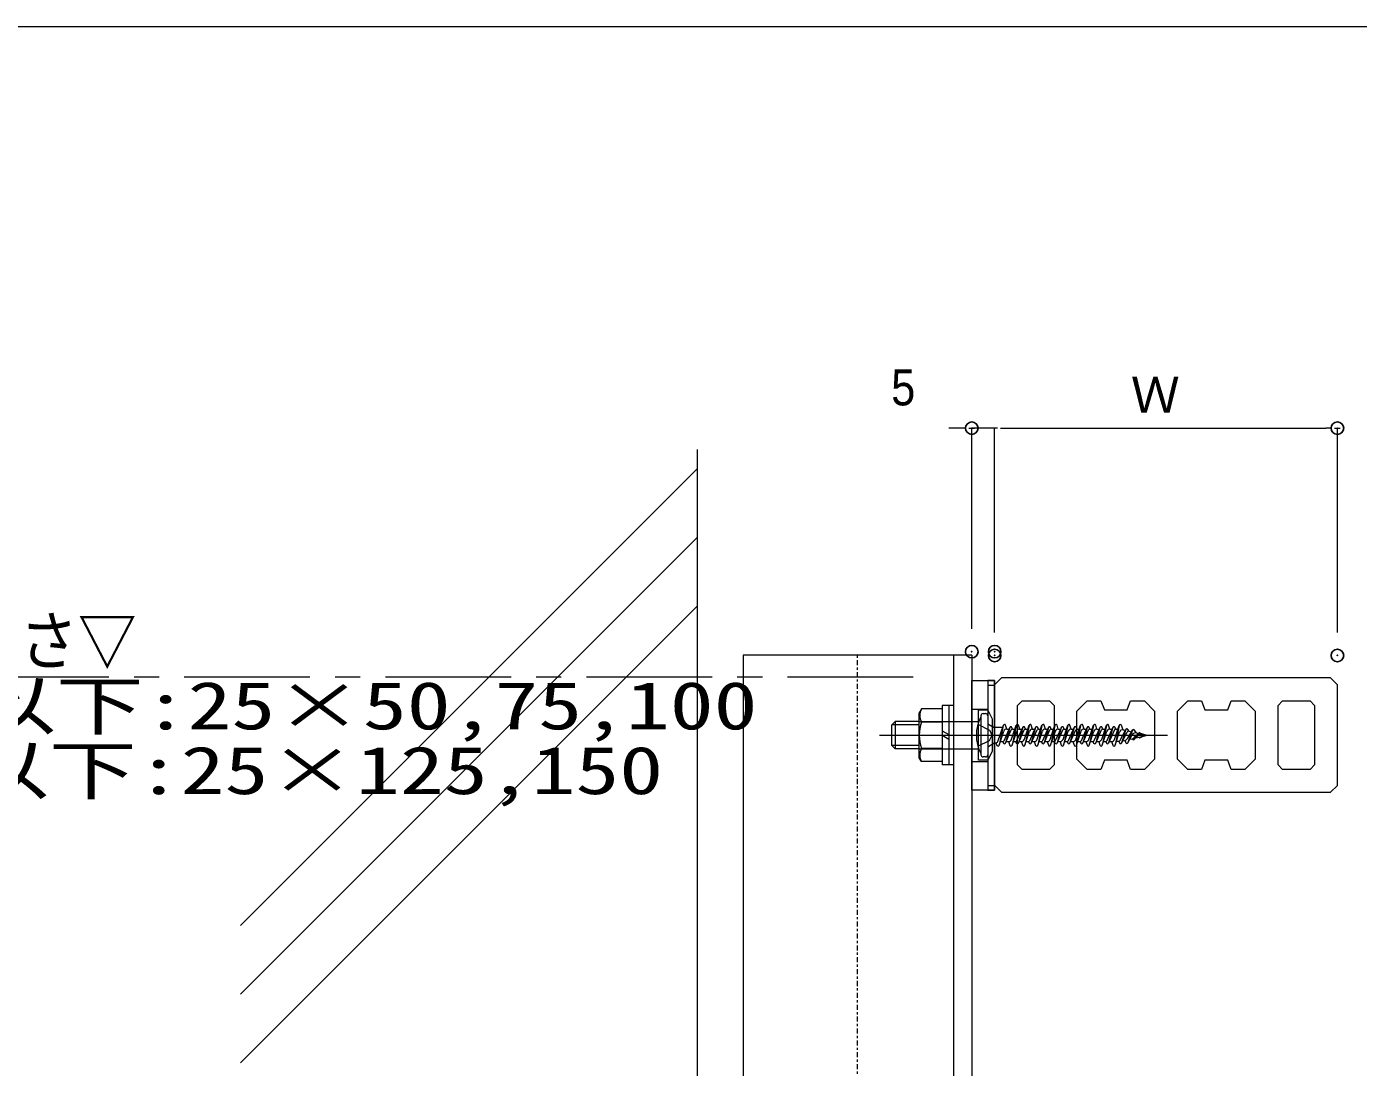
# Model space of a CAD drawing. Units: millimetres, scale not verified. Extents: x -1200 to 1200, y -500 to 500.
# Drawn here: x 728.4 to 786.7, y 114.5 to 160 of the extents above; entities that cross this region are included whole.
import ezdxf
from ezdxf.enums import TextEntityAlignment as Align

# ---------------------------------------------------------------- set-up
doc = ezdxf.new("R2010")
doc.units = ezdxf.units.MM
doc.header["$LTSCALE"] = 1.1
doc.header["$PDMODE"] = 32
doc.header["$PDSIZE"] = 0.55
doc.linetypes.add('CHAIN1', pattern=[8, 5, -1, 1, -1])
for name, color, linetype, lineweight in [('0-0_一般', 7, 'Continuous', 9), ('0-1_0', 7, 'Continuous', 9), ('0-3_寸法', 7, 'Continuous', 9), ('0-4_ルーバー', 7, 'Continuous', 9), ('0-7_ストリンガー', 7, 'Continuous', 9), ('0-8_背面金物', 7, 'Continuous', 9)]:
    doc.layers.add(name, color=color, linetype=linetype, lineweight=lineweight)
doc.layers.add('0-A_Defpoints', color=7, linetype='Continuous')
doc.styles.add('Osaka', font='')
doc.styles.add('ＭＳ ゴシック', font='')
doc.styles.get('Osaka').set_extended_font_data('Osaka')
doc.styles.get('ＭＳ ゴシック').set_extended_font_data('MS Gothic')

# ---------------------------------------------------------------- blocks, each defined once
blk = doc.blocks.new('グループ-35-1')
at = {"layer": '0-4_ルーバー'}
for points in [[(135894.06, 180529.96), (135886.61, 180537.41), (135526.61, 180537.41), (135519.06, 180529.86), (135519.06, 180419.96), (135526.61, 180412.41), (135886.61, 180412.41), (135894.06, 180419.86)], [(135579.07, 180437.41), (135549.06, 180437.41), (135544.06, 180442.41), (135544.06, 180507.41), (135549.06, 180512.41), (135579.07, 180512.41), (135584.07, 180507.41), (135584.07, 180442.41)], [(135635.33, 180437.41), (135620.32, 180437.41), (135609.07, 180448.66), (135609.07, 180501.16), (135620.32, 180512.41), (135635.33, 180512.41), (135639.07, 180502.41), (135664.08, 180502.41), (135667.83, 180512.41), (135682.83, 180512.41), (135694.08, 180501.16), (135694.08, 180448.66), (135682.83, 180437.41), (135667.83, 180437.41), (135664.08, 180447.41), (135639.07, 180447.41)], [(135804.1, 180448.66), (135792.85, 180437.41), (135777.84, 180437.41), (135774.09, 180447.41), (135749.09, 180447.41), (135745.34, 180437.41), (135730.34, 180437.41), (135719.09, 180448.66), (135719.09, 180501.16), (135730.34, 180512.41), (135745.34, 180512.41), (135749.09, 180502.41), (135774.09, 180502.41), (135777.84, 180512.41), (135792.85, 180512.41), (135804.1, 180501.16)], [(135829.1, 180442.41), (135829.1, 180507.41), (135834.1, 180512.41), (135864.1, 180512.41), (135869.11, 180507.41), (135869.11, 180442.41), (135864.1, 180437.41), (135834.1, 180437.41)]]:
    blk.add_lwpolyline(points, close=True, dxfattribs=at)
blk = doc.blocks.new('グループ-149-1')
at = {"layer": '0-7_ストリンガー'}
for p, q in [((135244.06, 180562.36), (135244.06, 177262.36)), ((135494.06, 180562.36), (135244.06, 180562.36)), ((135474.06, 180562.36), (135474.06, 177262.36)), ((135494.06, 180562.36), (135494.06, 177262.36))]:
    blk.add_line(p, q, dxfattribs=at)
blk = doc.blocks.new('グループ-150-1')
at = {"layer": '0-7_ストリンガー', "linetype": 'CHAIN1'}
blk.add_line((135369.06, 177262.36), (135369.06, 180562.36), dxfattribs=at)
at = {"layer": '0-7_ストリンガー'}
blk.add_blockref('グループ-149-1', (0, 0), dxfattribs=at)
blk = doc.blocks.new('グループ-217-1')
at = {"layer": '0-8_背面金物'}
for p, q in [((135436.56, 180489.86), (135410.31, 180489.86)), ((135410.31, 180489.86), (135410.31, 180459.86)), ((135436.56, 180489.86), (135501.56, 180489.86)), ((135436.56, 180486.11), (135406.56, 180486.11)), ((135436.56, 180459.86), (135410.31, 180459.86)), ((135436.56, 180459.86), (135501.73, 180459.86))]:
    blk.add_line(p, q, dxfattribs=at)
for points in [[(135406.56, 180463.61), (135406.56, 180486.11), (135410.31, 180489.86)], [(135436.56, 180463.61), (135406.56, 180463.61), (135410.31, 180459.86)]]:
    blk.add_lwpolyline(points, dxfattribs=at)
for points in [[(135511.56, 180502.36), (135511.56, 180447.36), (135501.56, 180447.36), (135501.56, 180502.36)], [(135511.56, 180502.36), (135511.56, 180447.36), (135516.56, 180457.36), (135516.56, 180492.36)]]:
    blk.add_lwpolyline(points, close=True, dxfattribs=at)
blk = doc.blocks.new('グループ-218-1')
at = {"layer": '0-8_背面金物'}
for p, q in [((135461.56, 180507.18), (135461.56, 180442.18)), ((135474.06, 180507.18), (135461.56, 180507.18)), ((135469.06, 180507.18), (135469.06, 180442.18)), ((135474.06, 180507.18), (135474.06, 180442.18)), ((135436.56, 180450.18), (135436.56, 180499.18)), ((135461.56, 180489.11), (135439.08, 180489.11)), ((135461.56, 180479.68), (135469.06, 180475.35)), ((135461.56, 180474.68), (135469.06, 180470.35)), ((135439.08, 180445.81), (135436.56, 180450.18)), ((135461.56, 180460.25), (135439.08, 180460.25)), ((135461.56, 180445.81), (135439.08, 180445.81)), ((135474.06, 180442.18), (135461.56, 180442.18))]:
    blk.add_line(p, q, dxfattribs=at)
blk.add_lwpolyline([(135461.56, 180503.55), (135439.08, 180503.55), (135436.56, 180499.18)], dxfattribs=at)
for centre, radius, start, end in [((135451.58, 180496.33), 14.43, 150.00001, 209.99999), ((135479.13, 180474.68), 42.57, 160.18087, 199.81913), ((135451.58, 180453.03), 14.43, 150.00001, 209.99999)]:
    blk.add_arc(centre, radius, start, end, dxfattribs=at)
blk = doc.blocks.new('グループ-219-1')
at = {"layer": '0-8_背面金物'}
for p, q in [((135511.56, 180529.68), (135519.06, 180529.68)), ((135494.06, 180503.43), (135511.56, 180503.43)), ((135494.06, 180445.93), (135511.56, 180445.93)), ((135511.56, 180419.68), (135519.06, 180419.68))]:
    blk.add_line(p, q, dxfattribs=at)
for points in [[(135494.06, 180414.68), (135494.06, 180534.68), (135519.06, 180534.68), (135519.06, 180414.68)], [(135511.56, 180414.68), (135519.06, 180414.68), (135519.06, 180534.68), (135511.56, 180534.68)]]:
    blk.add_lwpolyline(points, close=True, dxfattribs=at)
blk = doc.blocks.new('グループ-220-1')
at = {"layer": '0-8_背面金物'}
for p, q in [((135504.06, 180495.93), (135504.06, 180453.43)), ((135506.56, 180498.43), (135509.06, 180498.43)), ((135511.56, 180495.93), (135511.56, 180453.43)), ((135500.79, 180486.68), (135513.37, 180480.41)), ((135511.56, 180487.18), (135518.66, 180483.08)), ((135513.37, 180480.41), (135516.42, 180474.68)), ((135522.68, 180467.91), (135528.6, 180485.66)), ((135523.96, 180463.7), (135529.11, 180479.17)), ((135528.56, 180485.52), (135523.99, 180463.84)), ((135529.31, 180468.66), (135535.68, 180483.27)), ((135530.95, 180466.09), (135537.26, 180480.55)), ((135532.38, 180481.53), (135531.01, 180485.66)), ((135535.62, 180483.1), (135531.02, 180466.26)), ((135532.38, 180481.53), (135534.92, 180481.53)), ((135537.59, 180470.37), (135542.69, 180485.66)), ((135538.76, 180481.53), (135538, 180483.27)), ((135538.05, 180463.7), (135543.2, 180479.17)), ((135542.65, 180485.52), (135538.08, 180463.84)), ((135538.76, 180481.53), (135541.31, 180481.53)), ((135543.48, 180468.82), (135549.78, 180483.27)), ((135545.05, 180466.09), (135551.36, 180480.55)), ((135546.47, 180481.53), (135545.1, 180485.66)), ((135549.72, 180483.1), (135545.12, 180466.26)), ((135545.71, 180481.53), (135549.02, 180481.53)), ((135551.69, 180470.37), (135556.79, 180485.66)), ((135552.86, 180481.53), (135552.1, 180483.27)), ((135552.15, 180463.7), (135557.3, 180479.17)), ((135556.75, 180485.52), (135552.18, 180463.84)), ((135552.86, 180481.53), (135555.41, 180481.53)), ((135557.4, 180468.5), (135563.84, 180483.27)), ((135559.11, 180466.09), (135565.42, 180480.55)), ((135563.78, 180483.1), (135559.17, 180466.26)), ((135560.57, 180481.53), (135559.2, 180485.66)), ((135559.77, 180481.53), (135563.08, 180481.53)), ((135565.75, 180470.37), (135570.85, 180485.66)), ((135566.92, 180481.53), (135566.16, 180483.27)), ((135566.2, 180463.7), (135571.36, 180479.17)), ((135570.81, 180485.52), (135566.24, 180463.84)), ((135566.92, 180481.53), (135569.47, 180481.53)), ((135571.63, 180468.82), (135577.94, 180483.27)), ((135573.21, 180466.09), (135579.52, 180480.55)), ((135574.63, 180481.53), (135573.25, 180485.66)), ((135577.88, 180483.1), (135573.27, 180466.26)), ((135574.63, 180481.53), (135577.18, 180481.53)), ((135579.79, 180470.19), (135584.95, 180485.66)), ((135581.02, 180481.53), (135580.26, 180483.27)), ((135580.3, 180463.7), (135585.46, 180479.17)), ((135584.91, 180485.52), (135580.34, 180463.84)), ((135581.02, 180481.53), (135583.57, 180481.53)), ((135585.73, 180468.82), (135592.04, 180483.27)), ((135587.31, 180466.09), (135593.62, 180480.55)), ((135588.73, 180481.53), (135587.35, 180485.66)), ((135591.98, 180483.1), (135587.37, 180466.26)), ((135588.73, 180481.53), (135591.28, 180481.53)), ((135593.89, 180470.19), (135599.05, 180485.66)), ((135595.12, 180481.53), (135594.36, 180483.27)), ((135594.4, 180463.7), (135599.56, 180479.17)), ((135599.01, 180485.52), (135594.44, 180463.84)), ((135595.12, 180481.53), (135597.67, 180481.53)), ((135599.83, 180468.82), (135606.14, 180483.27)), ((135601.41, 180466.09), (135607.72, 180480.55)), ((135602.83, 180481.53), (135601.45, 180485.66)), ((135606.08, 180483.1), (135601.47, 180466.26)), ((135602.83, 180481.53), (135605.38, 180481.53)), ((135607.99, 180470.19), (135613.15, 180485.66)), ((135609.22, 180481.53), (135608.46, 180483.27)), ((135608.5, 180463.7), (135613.66, 180479.17)), ((135613.11, 180485.52), (135608.54, 180463.84)), ((135609.22, 180481.53), (135611.77, 180481.53)), ((135613.93, 180468.82), (135620.24, 180483.27)), ((135615.51, 180466.09), (135621.82, 180480.55)), ((135616.93, 180481.53), (135615.55, 180485.66)), ((135620.18, 180483.1), (135615.57, 180466.26)), ((135616.93, 180481.53), (135619.48, 180481.53)), ((135622.09, 180470.19), (135627.25, 180485.66)), ((135623.32, 180481.53), (135622.56, 180483.27)), ((135622.6, 180463.7), (135627.76, 180479.17)), ((135627.21, 180485.52), (135622.64, 180463.84)), ((135623.32, 180481.53), (135625.87, 180481.53)), ((135628.03, 180468.82), (135634.34, 180483.27)), ((135629.61, 180466.09), (135635.92, 180480.55)), ((135631.03, 180481.53), (135629.65, 180485.66)), ((135634.28, 180483.1), (135629.67, 180466.26)), ((135631.03, 180481.53), (135633.58, 180481.53)), ((135636.19, 180470.19), (135641.35, 180485.66)), ((135637.42, 180481.53), (135636.66, 180483.27)), ((135636.7, 180463.7), (135641.86, 180479.17)), ((135641.31, 180485.52), (135636.74, 180463.84)), ((135637.42, 180481.53), (135639.97, 180481.53)), ((135642.13, 180468.82), (135648.44, 180483.27)), ((135650.01, 180480.54), (135643.71, 180466.09)), ((135645.13, 180481.53), (135643.75, 180485.66)), ((135648.38, 180483.1), (135643.77, 180466.26)), ((135645.13, 180481.53), (135647.68, 180481.53)), ((135650.31, 180470.2), (135655.45, 180485.49)), ((135651.53, 180481.53), (135650.76, 180483.28)), ((135650.8, 180463.7), (135655.72, 180478.35)), ((135655.41, 180485.35), (135650.84, 180463.84)), ((135651.53, 180481.53), (135654.12, 180481.53)), ((135656.18, 180468.66), (135662.57, 180480.98)), ((135657.77, 180466.23), (135664.01, 180478.23)), ((135659.75, 180480.62), (135657.83, 180485.55)), ((135662.57, 180480.98), (135657.86, 180466.43)), ((135659.75, 180480.62), (135662.12, 180480.1)), ((135666.11, 180479.21), (135664.73, 180481.13)), ((135664.82, 180466.43), (135669.47, 180475.12)), ((135664.84, 180471.58), (135669.82, 180480.31)), ((135669.74, 180480.14), (135664.89, 180466.6)), ((135666.11, 180479.21), (135668.85, 180478.61)), ((135674.38, 180477.38), (135671.54, 180480.5)), ((135671.57, 180470.24), (135677.3, 180477.12)), ((135677.36, 180477.19), (135671.75, 180472.09)), ((135674.38, 180477.38), (135676.95, 180476.81)), ((135678.06, 180477.3), (135681.4, 180475.82)), ((135678.06, 180472.06), (135684.85, 180475.06)), ((135681.4, 180475.82), (135686.56, 180474.68)), ((135500.79, 180462.68), (135513.37, 180468.96)), ((135511.56, 180462.18), (135518.66, 180466.28)), ((135513.37, 180468.96), (135516.42, 180474.68)), ((135519.78, 180466.28), (135518.66, 180466.28)), ((135520.53, 180466.4), (135521.57, 180463.65)), ((135525.33, 180467.83), (135527.88, 180467.83)), ((135527.88, 180467.83), (135528.64, 180466.09)), ((135531.71, 180467.83), (135534.08, 180467.83)), ((135531.72, 180467.83), (135534.27, 180467.83)), ((135534.08, 180467.83), (135535.66, 180463.65)), ((135539.42, 180467.83), (135541.97, 180467.83)), ((135541.97, 180467.83), (135542.73, 180466.09)), ((135545.81, 180467.83), (135548.18, 180467.83)), ((135545.81, 180467.83), (135548.36, 180467.83)), ((135548.18, 180467.83), (135549.76, 180463.65)), ((135553.52, 180467.83), (135556.07, 180467.83)), ((135556.07, 180467.83), (135556.83, 180466.09)), ((135559.87, 180467.83), (135562.23, 180467.83)), ((135559.91, 180467.83), (135562.46, 180467.83)), ((135562.23, 180467.83), (135563.81, 180463.65)), ((135567.58, 180467.83), (135570.13, 180467.83)), ((135570.13, 180467.83), (135570.89, 180466.09)), ((135573.97, 180467.83), (135576.52, 180467.83)), ((135576.52, 180467.83), (135577.9, 180463.7)), ((135581.68, 180467.83), (135584.23, 180467.83)), ((135584.23, 180467.83), (135584.99, 180466.09)), ((135588.07, 180467.83), (135590.62, 180467.83)), ((135590.62, 180467.83), (135592, 180463.7)), ((135595.78, 180467.83), (135598.33, 180467.83)), ((135598.33, 180467.83), (135599.09, 180466.09)), ((135602.17, 180467.83), (135604.72, 180467.83)), ((135604.72, 180467.83), (135606.1, 180463.7)), ((135609.88, 180467.83), (135612.43, 180467.83)), ((135612.43, 180467.83), (135613.19, 180466.09)), ((135616.27, 180467.83), (135618.82, 180467.83)), ((135618.82, 180467.83), (135620.2, 180463.7)), ((135623.98, 180467.83), (135626.53, 180467.83)), ((135626.53, 180467.83), (135627.29, 180466.09)), ((135630.37, 180467.83), (135632.92, 180467.83)), ((135632.92, 180467.83), (135634.3, 180463.7)), ((135638.08, 180467.83), (135640.63, 180467.83)), ((135640.63, 180467.83), (135641.39, 180466.09)), ((135644.47, 180467.83), (135647.02, 180467.83)), ((135647.02, 180467.83), (135648.4, 180463.7)), ((135654.81, 180467.83), (135652.19, 180467.83)), ((135654.81, 180467.83), (135655.49, 180466.3)), ((135658.99, 180468.57), (135661.52, 180469.13)), ((135661.52, 180469.13), (135662.52, 180466.56)), ((135666.9, 180470.32), (135669.43, 180470.88)), ((135669.43, 180470.88), (135669.9, 180470.27)), ((135676.31, 180474.48), (135671.46, 180470.13)), ((135676.96, 180472.55), (135677.35, 180472.18)), ((135681.4, 180473.54), (135686.56, 180474.68)), ((135509.06, 180450.93), (135506.56, 180450.93))]:
    blk.add_line(p, q, dxfattribs=at)
for points in [[(135527.74, 180483.08), (135518.66, 180483.08), (135518.66, 180466.28)], [(135673.25, 180471.73), (135677.8, 180472.74), (135684.85, 180475.06)]]:
    blk.add_lwpolyline(points, dxfattribs=at)
for centre, radius, start, end in [((135541.56, 180474.68), 42.5, 151.92751, 208.07249), ((135506.56, 180495.93), 2.5, 90, 180), ((135509.06, 180495.93), 2.5, 0, 90), ((135529.8, 180485.26), 1.27, 18.42387, 168.10492), ((135532.38, 180478.08), 3.45, 90, 161.57613), ((135536.84, 180482.76), 1.27, 23.5651, 164.70453), ((135538.76, 180479.89), 1.64, 90, 156.4349), ((135543.89, 180485.26), 1.27, 18.42387, 168.10492), ((135546.47, 180478.08), 3.45, 90, 161.57613), ((135550.94, 180482.76), 1.27, 23.5651, 164.70453), ((135552.86, 180479.89), 1.64, 90, 156.4349), ((135557.99, 180485.26), 1.27, 18.42387, 168.10492), ((135560.57, 180478.08), 3.45, 90, 161.57613), ((135565, 180482.76), 1.27, 23.5651, 164.70453), ((135566.92, 180479.89), 1.64, 90, 156.4349), ((135572.05, 180485.26), 1.27, 18.42387, 168.10492), ((135574.63, 180478.08), 3.45, 90, 161.57613), ((135579.1, 180482.76), 1.27, 23.5651, 164.70453), ((135581.02, 180479.89), 1.64, 90, 156.4349), ((135586.15, 180485.26), 1.27, 18.42387, 168.10492), ((135588.73, 180478.08), 3.45, 90, 161.57613), ((135593.2, 180482.76), 1.27, 23.5651, 164.70453), ((135595.12, 180479.89), 1.64, 90, 156.4349), ((135600.25, 180485.26), 1.27, 18.42387, 168.10492), ((135602.83, 180478.08), 3.45, 90, 161.57613), ((135607.3, 180482.76), 1.27, 23.5651, 164.70453), ((135609.22, 180479.89), 1.64, 90, 156.4349), ((135614.35, 180485.26), 1.27, 18.42387, 168.10492), ((135616.93, 180478.08), 3.45, 90, 161.57613), ((135621.4, 180482.76), 1.27, 23.5651, 164.70453), ((135623.32, 180479.89), 1.64, 90, 156.4349), ((135628.45, 180485.26), 1.27, 18.42387, 168.10492), ((135631.03, 180478.08), 3.45, 90, 161.57613), ((135635.5, 180482.76), 1.27, 23.5651, 164.70453), ((135637.42, 180479.89), 1.64, 90, 156.4349), ((135642.55, 180485.26), 1.27, 18.42387, 168.10492), ((135645.13, 180478.08), 3.45, 90, 161.57613), ((135649.6, 180482.76), 1.27, 23.85193, 164.70453), ((135651.53, 180479.87), 1.66, 90, 156.4349), ((135656.65, 180485.09), 1.27, 21.31695, 168.01243), ((135659, 180477.24), 3.46, 77.5, 161.43525), ((135663.7, 180480.39), 1.27, 35.71067, 171.51264), ((135665.7, 180477.36), 1.9, 77.5, 152.55476), ((135673.42, 180473.01), 4.48, 77.5, 151.8568), ((135670.75, 180479.78), 1.07, 42.31672, 160.30813), ((135680.16, 180470.2), 5.76, 77.5, 131.95981), ((135677.8, 180476.7), 0.653, 66.16718, 140.234), ((135519.62, 180469.99), 3.71, 270, 325.88477), ((135522.75, 180464.1), 1.27, 200.69355, 348.10492), ((135527.88, 180469.47), 1.64, 270, 336.4349), ((135529.79, 180466.6), 1.27, 195.29547, 344.70453), ((135534.08, 180471.54), 3.71, 270, 341.57613), ((135536.84, 180464.1), 1.27, 200.69355, 348.10492), ((135541.97, 180469.47), 1.64, 270, 336.4349), ((135543.89, 180466.6), 1.27, 203.5651, 344.70453), ((135548.18, 180471.54), 3.71, 270, 341.57613), ((135550.94, 180464.1), 1.27, 200.69355, 348.10492), ((135556.07, 180469.47), 1.64, 270, 336.4349), ((135557.99, 180466.6), 1.27, 203.5651, 344.70453), ((135562.23, 180471.54), 3.71, 270, 341.57613), ((135565, 180464.1), 1.27, 200.69355, 348.10492), ((135570.13, 180469.47), 1.64, 270, 336.4349), ((135572.05, 180466.6), 1.27, 203.5651, 344.70453), ((135576.52, 180471.28), 3.45, 270, 341.57613), ((135579.1, 180464.1), 1.27, 198.42387, 348.10492), ((135584.23, 180469.47), 1.64, 270, 336.4349), ((135586.15, 180466.6), 1.27, 203.5651, 344.70453), ((135590.62, 180471.28), 3.45, 270, 341.57613), ((135593.2, 180464.1), 1.27, 198.42387, 348.10492), ((135598.33, 180469.47), 1.64, 270, 336.4349), ((135600.25, 180466.6), 1.27, 203.5651, 344.70453), ((135604.72, 180471.28), 3.45, 270, 341.57613), ((135607.3, 180464.1), 1.27, 198.42387, 348.10492), ((135612.43, 180469.47), 1.64, 270, 336.4349), ((135614.35, 180466.6), 1.27, 203.5651, 344.70453), ((135618.82, 180471.28), 3.45, 270, 341.57613), ((135621.4, 180464.1), 1.27, 198.42387, 348.10492), ((135626.53, 180469.47), 1.64, 270, 336.4349), ((135628.45, 180466.6), 1.27, 203.5651, 344.70453), ((135632.92, 180471.28), 3.45, 270, 341.57613), ((135635.5, 180464.1), 1.27, 198.42387, 348.10492), ((135640.63, 180469.47), 1.64, 270, 336.4349), ((135642.55, 180466.6), 1.27, 203.5651, 344.70453), ((135647.02, 180471.3), 3.47, 270, 341.43525), ((135649.6, 180464.1), 1.27, 198.42387, 348.01243), ((135654.81, 180469.37), 1.53, 270, 332.55477), ((135656.65, 180466.82), 1.27, 203.85193, 342.0337), ((135660.41, 180474.1), 5.09, 282.5, 330.29936), ((135663.7, 180467.02), 1.27, 201.31695, 340.30813), ((135668.33, 180475.85), 5.09, 282.5, 312.27222), ((135670.75, 180470.92), 1.07, 217.63404, 320.234), ((135677.8, 180472.66), 0.653, 227.08604, 293.83282), ((135506.56, 180453.43), 2.5, 180, 270), ((135509.06, 180453.43), 2.5, 270, 0)]:
    blk.add_arc(centre, radius, start, end, dxfattribs=at)
blk = doc.blocks.new('グループ-221-1')
at = {"layer": '0-8_背面金物'}
blk.add_blockref('グループ-220-1', (0, 0), dxfattribs=at)
blk = doc.blocks.new('グループ-222-1')
at = {"layer": '0-8_背面金物'}
blk.add_line((135393.02, 180474.86), (135708.02, 180474.86), dxfattribs=at)
for name in ['グループ-219-1', 'グループ-218-1', 'グループ-217-1', 'グループ-221-1']:
    blk.add_blockref(name, (0, 0), dxfattribs=at)
blk = doc.blocks.new('_DOT')
at = {"layer": '0-1_0'}
for p, q in [((-2.5, 0), (-5, 0)), ((-1.25, 0), (1.25, 0))]:
    blk.add_line(p, q, dxfattribs=at)

msp = doc.modelspace()

# ---------------------------------------------------------------- linework, layer by layer
at = {"layer": '0-0_一般'}
for p, q in [((757.762, 0.495), (757.762, 141.495)), ((757.762, 140.657), (737.762, 120.657)), ((757.762, 137.657), (737.762, 117.657)), ((757.762, 134.657), (737.762, 114.657))]:
    msp.add_line(p, q, dxfattribs=at)
msp.add_lwpolyline([(698.607, 160), (1098.607, 160), (1098.607, -100), (698.607, -100)], close=True, dxfattribs=at)
at = {"layer": '0-3_寸法'}
for p, q in [((769.262, 142.426), (768.761, 142.426)), ((769.762, 133.645), (769.762, 142.426)), ((770.762, 142.426), (769.762, 142.426)), ((770.762, 133.48), (770.762, 142.426)), ((770.762, 133.645), (770.762, 142.426)), ((771.263, 142.426), (785.261, 142.426)), ((771.263, 142.426), (771.764, 142.426)), ((785.762, 133.48), (785.762, 142.426))]:
    msp.add_line(p, q, dxfattribs=at)
at = {"layer": '0-3_寸法', "linetype": 'CHAIN1'}
msp.add_line((767.2, 131.527), (719.999, 131.527), dxfattribs=at)
at = {"layer": '0-A_Defpoints'}
for p in [(769.762, 142.426), (785.762, 142.426), (769.762, 132.645), (770.762, 132.645), (770.762, 132.48), (785.762, 132.48)]:
    msp.add_point(p, dxfattribs=at)

# ---------------------------------------------------------------- block references
at = {"layer": '0-3_寸法', "xscale": 0.1001489, "yscale": 0.1001489}
for p in [(769.762, 142.426), (785.762, 142.426)]:
    msp.add_blockref('_DOT', p, dxfattribs=at)
at = {"layer": '0-3_寸法', "xscale": 0.1001489, "yscale": 0.1001489, "rotation": 180}
msp.add_blockref('_DOT', (770.762, 142.426), dxfattribs=at)
msp.add_blockref('_DOT', (770.762, 142.426), dxfattribs=at)
at = {"layer": '0-4_ルーバー', "xscale": 0.04, "yscale": 0.04}
msp.add_blockref('グループ-35-1', (-4650, -7090), dxfattribs=at)
at = {"layer": '0-7_ストリンガー', "xscale": 0.04, "yscale": 0.04}
msp.add_blockref('グループ-150-1', (-4650, -7090), dxfattribs=at)
at = {"layer": '0-8_背面金物', "xscale": 0.04, "yscale": 0.04}
msp.add_blockref('グループ-222-1', (-4650, -7090), dxfattribs=at)

# ---------------------------------------------------------------- texts
at = {"layer": '0-3_寸法'}
for s, height, style, width, p in [('5', 1.576, 'Osaka', 0.9, (766.234, 142.952)), ('取付高さ▽', 2.089, 'ＭＳ ゴシック', 0.9, (720.388, 131.45)), ('30m以下:25×50,75,100', 2.089, 'ＭＳ ゴシック', 1.35, (720.077, 128.618)), ('10m以下:25×125,150', 2.09, 'ＭＳ ゴシック', 1.35, (719.767, 125.785))]:
    msp.add_text(s, height=height, dxfattribs=dict(at, style=style, width=width)).set_placement(p, align=Align.BOTTOM_LEFT)
at = {"layer": '0-3_寸法', "style": 'Osaka'}
msp.add_text('Ｗ', height=1.576, dxfattribs=at).set_placement((776.72, 142.626), align=Align.BOTTOM_LEFT)

doc.saveas('drawing.dxf')
